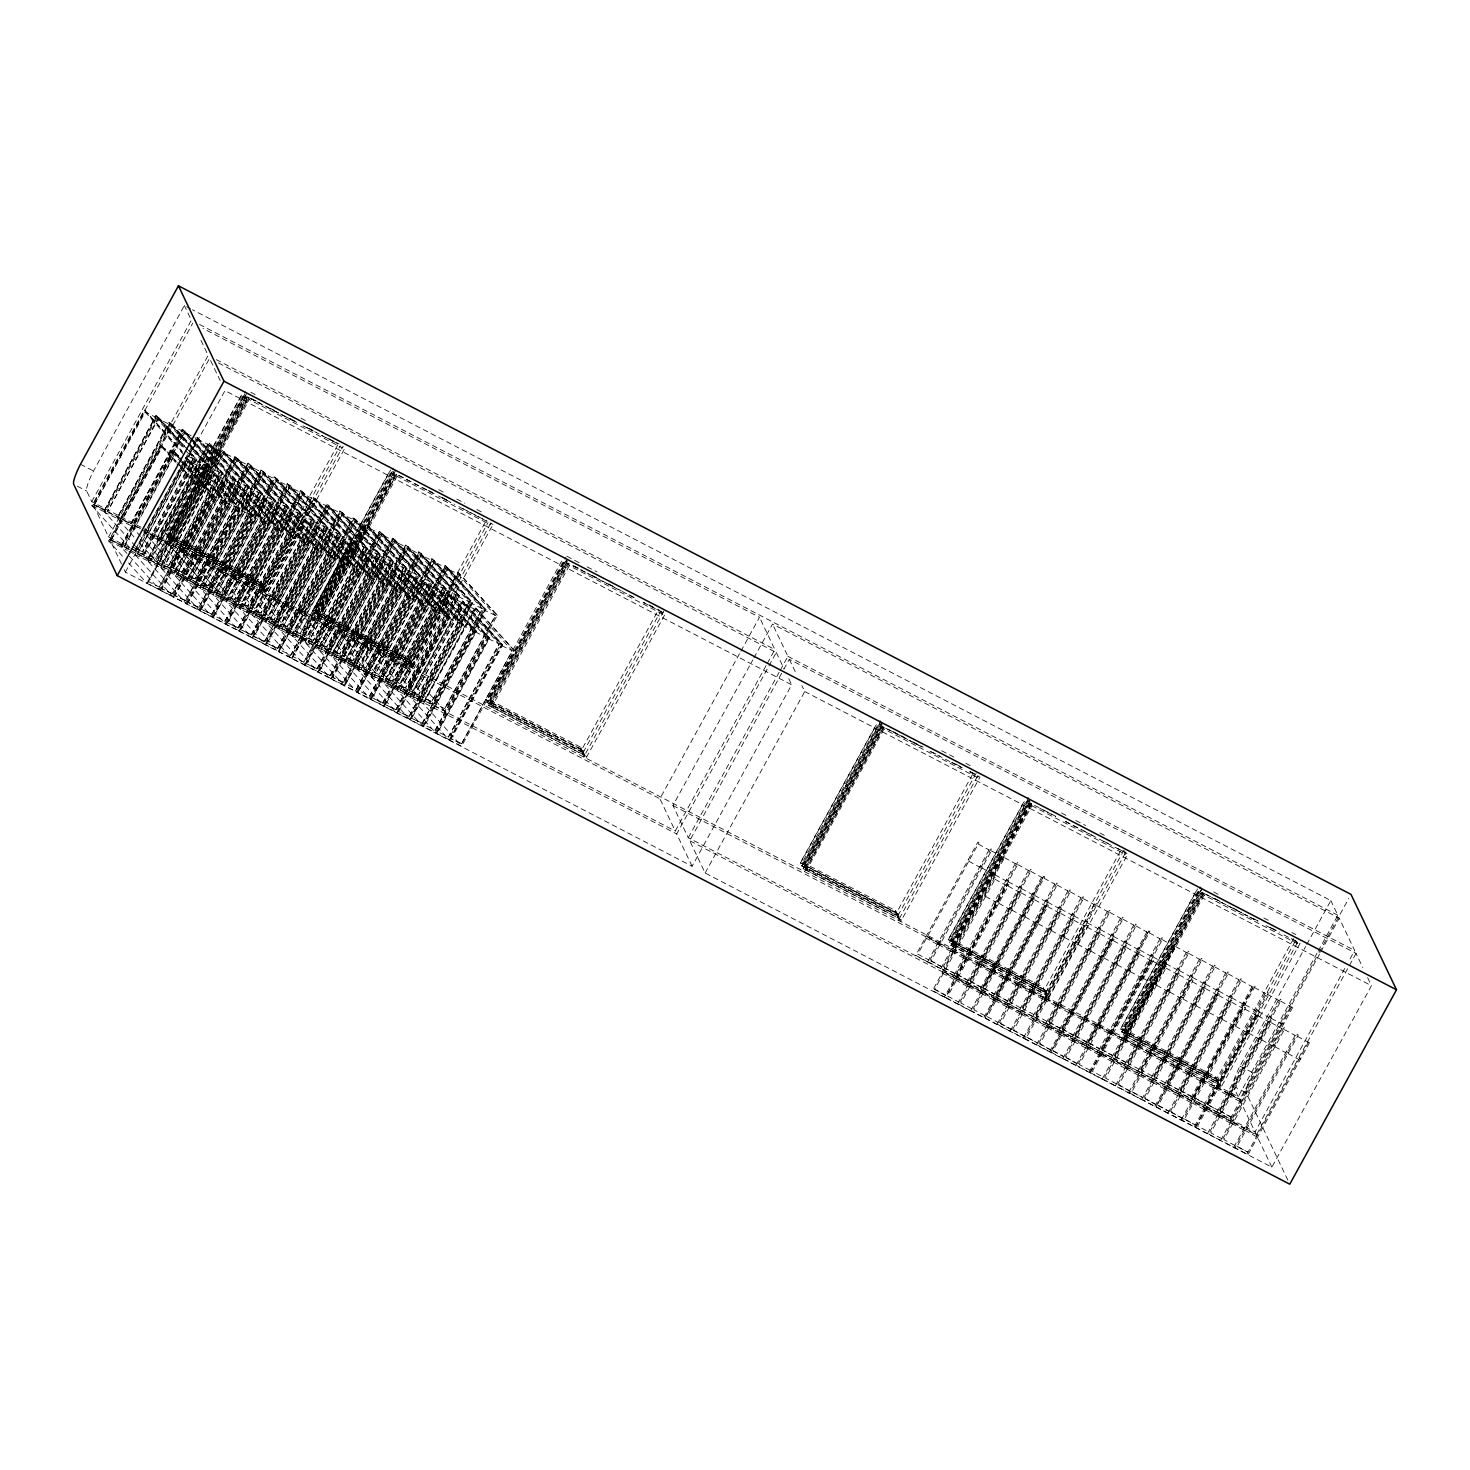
<?xml version="1.0" encoding="UTF-8"?>
<svg xmlns="http://www.w3.org/2000/svg" width="1470" height="1470" viewBox="0 0 1470 1470"><rect width="100%" height="100%" fill="white"/><g stroke="black" fill="none" stroke-linecap="round" stroke-linejoin="round"><path stroke-width="0.75" stroke-dasharray="5 3.75" d="M1317.046 953.148L1238.236 1096.712L91.746 501.656L86.712 491.072A20.984 3.693 -62.6 0 1 93.51 471.006L184.356 305.521L190.475 308.7M91.746 501.656L191.357 320.203L184.356 305.521M189.428 452.815L195.051 458.401L142.498 554.098L130.058 548.034L91.875 505.698L144.427 410.001L182.096 451.143M128.937 547.465L108.559 536.881L93.161 504.578L192.754 323.143M94.264 504.853L145.181 412.096L155.563 417.168L104.646 509.925L94.264 504.853L145.456 410.498M104.646 509.925L155.838 415.569L156.867 416.065L196.796 459.669L144.85 553.179L155.6 558.655L207.16 464.722L168.995 422.386L117.802 516.742L168.719 423.985L158.337 418.932L107.42 511.689L158.613 417.333L157.584 416.818L105.05 512.534L117.49 518.598L134.284 537.23M135.571 546.399L104.333 511.78L156.867 416.065M117.49 518.598L170.024 422.901L168.995 422.386M108.559 536.881L208.17 355.428L199.497 337.273M120.595 518.506L171.512 425.767L181.876 430.82L130.959 523.577L120.595 518.506L171.769 424.168L170.74 423.654M122.433 556.193L108.688 540.942L161.241 445.245L176.014 460.992M121.514 564.039L109.956 539.802L209.567 358.368L220.151 380.565M111.077 540.096L161.994 447.339L172.376 452.411L121.459 545.168L111.077 540.096L162.27 445.741M130.959 523.577L182.151 429.222L189.998 437.252M140.514 536.348L130.646 525.433L183.18 429.736M121.459 545.168L183.897 430.489L189.52 436.075M197.017 437.288L236.229 480.12L172.468 596.177L160.028 590.113L121.146 547.024L184.944 430.986M138.933 527.877L133.752 525.341L184.669 432.584L193.305 436.81M129.433 549.468L123.866 546.509L175.426 452.576L174.397 452.062L121.845 547.777L127.192 550.386M124.233 546.932L175.15 454.175L178.623 455.865M145.989 528.281L143.803 532.269L182.666 575.321L195.106 581.403L247.64 485.688L208.428 442.856L157.253 537.212L208.17 444.454L197.788 439.383L146.871 532.14L157.253 537.212M195.933 439.273L134.229 551.581L185.532 459.246L222.944 500.737L172.413 593.898L235.2 479.606L196.355 436.553M147.772 558.82L137.408 553.767L188.325 461.01L198.689 466.063L147.772 558.82L210.192 444.105L249.385 486.956L185.624 603.012L173.184 596.93L134.303 553.859L198.064 437.784M125.354 572.106L224.965 390.652L791.705 684.799L692.094 866.253L125.354 572.106L122.469 566.042M137.408 553.767L188.583 459.412L187.554 458.897M194.003 457.887L142.443 551.82L192.974 458.658L185.496 450.353M207.16 464.722L208.207 465.237L155.655 560.934L143.215 554.87L195.749 459.154M143.876 554.943L195.767 460.422L189.777 453.789M191.541 438.942L222.062 472.807L159.256 587.081L148.507 581.587L221.602 449.673L260.796 492.524L208.262 588.221L195.822 582.157L156.941 539.067L209.475 443.352L208.428 442.856M221.602 449.673L261.476 493.24L198.726 607.569L249.275 514.39L238.893 509.337L201.482 467.827L211.845 472.899L160.928 565.656L223.311 450.923L262.524 493.755L198.799 609.848L186.341 603.766L147.459 560.676L199.993 464.979L198.964 464.465L238.177 507.297M160.028 538.976L210.945 446.219L221.327 451.29L170.41 544.029L160.028 538.976L211.221 444.62M160.928 565.656L150.179 560.162L201.739 466.229L200.71 465.733L148.176 561.43L160.616 567.512L199.461 610.564L211.919 616.647L275.68 500.572L237.497 458.254L236.468 457.74L174.066 572.455L224.983 479.698L214.602 474.645L163.684 567.383L214.877 473.028L213.83 472.532L161.296 568.228L173.754 574.311L212.635 617.4L225.075 623.464L288.8 507.389L250.635 465.053L249.588 464.538L187.223 579.272L238.14 486.533L227.758 481.462L176.841 574.219L187.223 579.272M150.565 560.584L242.587 393.041M263.81 584.564L165.651 533.628L242.697 393.298M246.464 393.739L168.793 535.245L167.635 532.82L245.306 391.314M167.047 536.532L246.06 391.7M243.965 395.963L166.937 536.293L265.188 587.467M244.075 396.202L155.6 558.655M170.171 538.149L169.013 535.723L246.684 394.236M168.315 539.196L247.438 394.603M266.584 590.37L168.425 539.435L246.574 397.102M194.371 442.764L221.364 472.054L168.829 567.769L156.371 561.687L208.905 465.99L170.024 422.901M157.033 561.779L247.842 396.643M284.996 416.286L248.081 397.139L158.374 560.419L168.756 565.491L220.316 471.558M183.327 462.664L211.845 493.644L159.311 589.36L146.871 583.278L248.834 397.506M248.944 397.764L169.583 541.86M147.533 583.37L199.424 488.849L176.97 463.95M248.081 397.139L249.238 399.564L171.549 541.052L170.41 538.626L263.644 587.026L264.012 590.866L263.644 587.026M208.262 588.221L170.097 545.903L222.631 450.188M160.616 567.512L224.34 451.419M224.083 453.017L172.78 545.352L183.529 550.827L234.447 458.089L224.083 453.017L261.495 494.508L271.858 499.579L221.327 592.741L272.887 498.808L234.722 456.49L183.529 550.827M181.876 430.82L219.287 472.311L168.756 565.491M172.376 452.411L209.787 493.902L159.256 587.081M170.189 568.614L222.08 474.075L190.659 439.236M196.833 437.748L233.473 478.375L181.912 572.326L171.549 567.255L223.109 473.322L191.045 437.766M160.028 590.113L212.562 494.398L180.498 458.842M160.689 590.205L212.58 495.666L179.652 459.154M172.413 593.898L162.031 588.845L213.609 494.912L180.001 457.648M272.887 498.808L273.935 499.322L221.382 595.019L183.217 552.702L235.751 456.986L234.722 456.49M173.754 574.311L237.497 458.254M247.603 464.906L196.686 557.663L186.322 552.61L237.24 459.853L247.603 464.906L285.033 506.397L234.483 599.576L286.044 505.643L247.879 463.307L175.187 595.681L185.569 600.734L237.129 506.801M176.841 574.219L228.034 479.863L226.986 479.367L174.452 575.064L186.91 581.146L225.755 624.199L238.195 630.262L301.956 514.206L263.791 471.888L262.744 471.374L200.343 586.089L251.26 493.332L240.878 488.261L189.961 581.017L200.343 586.089M181.912 572.326L232.462 479.146L195.032 437.656M183.309 575.413L235.2 480.892L197.788 439.383M173.184 596.93L225.719 501.233L185.808 457.629L225.02 500.48M173.846 597.022L225.737 502.501L188.325 461.01M337.696 444.987L247.677 608.654L235.218 602.59L196.374 559.519L248.908 463.822L247.879 463.307M186.91 581.146L250.635 465.053M260.741 471.705L209.824 564.462L199.442 559.409L250.359 466.651L260.741 471.705L298.153 513.214L247.603 606.375L299.182 512.442L260.998 470.106L188.344 602.498L198.726 607.569M189.961 581.017L241.154 486.662L240.125 486.166L187.59 581.863L200.03 587.945L238.912 631.034L251.352 637.098L315.094 521.005L276.911 478.687L275.882 478.173L213.499 592.906L264.416 500.149L254.053 495.096L203.136 587.853L213.499 592.906M246.611 485.173L195.032 579.125L245.582 485.945L208.17 444.454M185.569 600.734L236.1 507.554L198.689 466.063M195.822 582.157L248.356 486.441L209.475 443.352M196.484 582.249L248.375 487.709L210.945 446.219M186.341 603.766L238.875 508.069L199.993 464.979M187.002 603.858L238.893 509.337M222.981 571.297L212.599 566.226L263.516 473.487L273.898 478.54L222.981 571.297L274.155 476.941L313.367 519.774L260.833 615.489L248.393 609.407L209.512 566.317L262.046 470.62L260.998 470.106M200.03 587.945L263.791 471.888M203.136 587.853L254.31 493.497L253.281 492.983L200.747 588.698L213.187 594.762L252.031 637.833L264.49 643.897L328.251 527.84L290.068 485.504L289.039 485.008L226.619 599.705L277.536 506.948L267.173 501.895L216.255 594.652L226.619 599.705M259.767 492.009L208.207 585.942L258.738 492.781L221.327 451.29M209.604 589.047L261.495 494.508M199.461 610.564L252.013 514.867L212.121 471.3L251.333 514.133M200.122 610.656L252.013 516.135L214.602 474.645M235.751 456.986L274.633 500.076L211.845 614.368L201.482 609.297L253.042 515.364L214.877 473.028M248.908 463.822L287.771 506.874L225.002 621.185L214.252 615.709L287.293 483.74L326.505 526.572L273.953 622.288L261.513 616.206L222.668 573.153L275.202 477.456L274.155 476.941M213.187 594.762L276.911 478.687M287.017 485.339L236.1 578.096L225.719 573.024L276.636 480.286L287.017 485.339L324.429 526.83L273.898 620.009L325.458 526.076M216.255 594.652L267.448 500.296L266.401 499.782L213.867 595.497L226.306 601.579L265.188 644.65L277.646 650.732L341.371 534.639L303.206 492.303L302.159 491.807L239.794 606.54L290.711 513.783L280.329 508.73L229.412 601.487L280.605 507.132L279.557 506.617L227.023 602.332L239.481 608.396L278.326 651.449L290.766 657.531L354.527 541.475L315.315 498.624L252.913 613.339L303.831 520.582L293.449 515.529L242.532 608.286L293.724 513.93L292.695 513.416L240.143 609.131L252.601 615.195L291.483 658.284L303.923 664.366L367.665 548.273L328.453 505.441L266.07 620.175L316.987 527.418L306.624 522.346L255.706 615.103L266.07 620.175M211.845 614.368L262.395 521.188L224.983 479.698M222.76 595.864L274.651 501.343L237.24 459.853M212.635 617.4L265.17 521.685L225.241 478.099L264.453 520.931M213.279 617.492L265.17 522.952L227.758 481.462M262.046 470.62L300.927 513.71L238.14 627.984L227.758 622.931L300.45 490.576L339.662 533.408L287.128 629.123L274.669 623.041L235.788 579.952L288.322 484.255L287.293 483.74M226.306 601.579L278.859 505.864L277.812 505.349L317.024 548.2M338.614 532.893L287.054 626.845L337.585 533.665L300.174 492.174L289.81 487.103L238.508 579.437L290.068 485.504M238.14 486.533L275.551 528.024L225.002 621.185M235.88 602.663L287.771 508.142L250.359 466.651M225.755 624.199L278.289 528.483L238.397 484.935L277.61 527.767M226.417 624.291L278.308 529.751L240.878 488.261M238.508 579.437L249.257 584.931L300.174 492.174M262.395 591.73L251.627 586.236L302.93 493.902L313.312 498.973L262.395 591.73L313.569 497.375L352.782 540.207L300.248 635.922L287.789 629.84L248.944 586.787L301.479 491.072L300.45 490.576M239.481 608.396L303.206 492.303M238.14 627.984L288.671 534.823L251.26 493.332M249.036 609.499L300.927 514.978L263.516 473.487M263.13 586.218L340.176 445.888M238.912 631.034L291.446 535.319L251.535 491.733L290.748 534.566M239.573 631.108L291.464 536.587L254.053 495.096M275.202 477.456L314.047 520.509L251.296 634.819L240.915 629.766L292.493 535.833L254.31 493.497M315.995 547.685L264.416 641.618L254.053 636.565L326.726 504.192L365.938 547.042L313.404 642.739L300.964 636.675L262.083 593.586L342.657 446.788M343.245 446.531L342.473 447.946L249.238 399.564M252.601 615.195L316.362 499.138M364.909 546.528L313.331 640.461L363.88 547.299L353.498 542.228L316.087 500.737L326.469 505.809L275.551 598.547L265.17 593.494L345.156 447.688M255.706 615.103L306.881 520.747L305.852 520.251L253.318 615.948L265.758 622.03L304.602 665.083L317.061 671.165L380.822 555.09L342.639 512.773L341.61 512.258L279.19 626.973L330.107 534.216L319.743 529.163L268.826 621.902L279.19 626.973M312.338 519.278L260.778 613.211L311.309 520.031L273.898 478.54M251.296 634.819L301.828 541.658L264.416 500.149M262.175 616.297L314.065 521.776L276.636 480.286M252.031 637.833L304.584 542.118L264.692 498.55L303.904 541.401M252.693 637.907L304.584 543.385L267.173 501.895M301.479 491.072L340.342 534.125L277.573 648.454L267.209 643.382L339.864 511.009L379.076 553.841L326.524 649.538L314.084 643.474L275.239 600.421L327.773 504.706L326.726 504.192M265.758 622.03L329.482 505.937M339.588 512.607L288.671 605.346L278.289 600.293L329.207 507.536L339.588 512.607L377 554.098L326.469 647.259L378.029 553.326M268.826 621.902L320.019 527.546L318.972 527.05L266.438 622.747L278.877 628.829L317.759 671.919L330.217 677.982L393.942 561.908L355.777 519.572L354.729 519.057L292.365 633.79L343.282 541.052L332.9 535.98L281.983 628.737L292.365 633.79M264.416 641.618L314.966 548.457L277.536 506.948M274.669 623.041L327.204 527.326L288.322 484.255M275.331 623.133L327.222 528.612L289.81 487.103M265.188 644.65L317.74 548.953L278.859 505.864M265.849 644.742L317.74 550.221L280.329 508.73M301.828 612.182L291.464 607.128L342.381 514.371L352.745 519.424L301.828 612.182L353.02 517.826L392.233 560.658L339.68 656.373L327.24 650.291L288.359 607.22L340.893 511.505L339.864 511.009M278.877 628.829L342.639 512.773M281.983 628.737L333.175 534.382L332.128 533.886L279.594 629.583L292.052 635.665L330.897 678.717L343.337 684.781L407.098 568.725L368.933 526.407L367.886 525.892L305.098 640.185L396.698 474.259L317.465 618.613M277.573 648.454L328.122 555.274L290.711 513.783M288.451 629.932L340.342 535.411L302.93 493.902M278.326 651.449L330.86 555.752L290.968 512.185L330.18 555.017M278.988 651.541L330.879 557.02L293.449 515.529M293.724 513.93L331.908 556.248L279.962 649.777L290.711 655.253L353.498 540.96L313.569 497.375M407.098 568.725L366.14 524.625L405.352 567.475L352.818 663.172L340.36 657.108L301.515 614.037L354.05 518.34L353.02 517.826M292.052 635.665L355.777 519.572M365.865 526.223L314.947 618.98L304.584 613.927L355.501 521.17L365.865 526.223L403.294 567.732L352.745 660.894L404.323 566.961M305.484 640.608L294.735 635.113L346.295 541.18L345.266 540.684L292.714 636.381L305.172 642.463L344.053 685.553L356.493 691.617L420.236 575.523L382.053 533.206L381.024 532.691L318.641 647.425L369.558 554.668L359.176 549.615L308.259 642.372L359.452 548.016L358.423 547.501L305.889 643.217L318.329 649.281L357.173 692.352L369.631 698.415L433.393 582.359L395.209 540.023L394.18 539.527L331.761 654.224L382.678 561.466L372.314 556.413L321.397 649.17L372.59 554.815L371.542 554.3L319.008 650.016L331.448 656.098L370.33 699.169L382.788 705.251L446.512 589.158L408.348 546.822L407.3 546.325L344.917 661.059L395.834 568.302L385.471 563.249L334.554 656.006L344.917 661.059M295.102 635.536L346.02 542.779L356.401 547.851L393.813 589.341L343.282 682.503L394.842 588.57L356.677 546.252L397.635 590.352L359.452 548.016M313.312 498.973L350.724 540.464L300.174 633.643L351.753 539.692M411.673 661.298L313.422 610.142L390.45 469.794M313.533 610.381L390.561 470.032M303.831 520.582L341.242 562.073L290.711 655.253M394.327 470.492L316.656 611.998L315.499 609.572L393.17 468.066M301.607 636.767L393.923 468.452M391.847 472.697L314.69 612.806L409.119 661.812L407.962 659.387M291.483 658.284L344.017 562.587L304.106 518.983L343.318 561.816M318.034 614.901L316.895 612.476L394.566 470.97M292.144 658.376L344.035 563.855L306.624 522.346M395.32 471.355L293.118 656.594L303.867 662.088L366.618 547.759L327.773 504.706M414.448 667.123L316.307 616.187L394.438 473.854M340.893 511.505L379.774 554.594L316.987 668.887L306.624 663.815L379.297 531.46L418.509 574.292L365.975 670.008L353.517 663.925L314.635 620.836L395.724 473.395M319.431 617.804L318.273 615.379L395.944 473.891L397.102 476.298L490.337 524.698L491.127 523.283M305.172 642.463L357.706 546.748M397.102 476.298L317.74 620.744L368.933 526.407M316.987 527.418L354.399 568.908L303.867 662.088M314.745 643.566L366.636 549.027L329.207 507.536M304.602 665.083L357.155 569.386L317.263 525.819L356.475 568.651M305.264 665.175L357.155 570.654L319.743 529.163M317.355 620.34L328.122 625.816L379.039 533.059L368.658 528.006L406.069 569.496L416.451 574.549L365.901 667.729L417.48 573.796M354.05 518.34L392.913 561.393L330.144 675.704L319.78 670.651L392.435 538.259L431.647 581.091L379.095 676.806L366.655 670.724L327.81 627.672L380.344 531.975L379.297 531.46M318.329 649.281L382.053 533.206M381.777 534.804L330.493 627.139L341.242 632.614L392.159 539.857L381.777 534.804L419.207 576.295L429.571 581.348L379.039 674.528L430.6 580.595M316.987 668.887L367.537 575.707L330.107 534.216M327.902 650.383L379.793 555.862L342.381 514.371M317.759 671.919L370.311 576.203L330.382 532.618L369.595 575.45M318.42 672.01L370.311 577.471L332.9 535.98M343.282 682.503L332.9 677.449L405.591 545.094L444.804 587.926L392.251 683.642L379.811 677.56L340.93 634.47L393.464 538.773L392.435 538.259M331.448 656.098L395.209 540.023M405.316 546.693L354.399 639.45L344.017 634.379L394.934 541.621L405.316 546.693L442.727 588.184L392.196 681.363L443.756 587.412M334.554 656.006L385.746 561.65L384.699 561.136L332.165 656.851L344.605 662.915L383.468 705.967L395.908 712.05L448.442 616.334L409.248 573.502L448.442 616.334M391.185 560.162L339.625 654.095L390.156 560.915L352.745 519.424M330.144 675.704L380.693 582.543L343.282 541.052M341.022 657.182L392.913 562.661L355.501 521.17M330.897 678.717L383.431 583.002L343.539 539.453L382.751 582.285M331.558 678.809L383.45 584.27L346.02 542.779M380.344 531.975L419.189 575.027L356.438 689.338L345.689 683.862L418.711 551.893L457.923 594.725L405.389 690.441L392.931 684.358L354.086 641.306L406.62 545.591L405.591 545.094M344.605 662.915L408.348 546.822M418.435 553.492L367.518 646.249L357.155 641.177L408.072 548.42L418.435 553.492L455.865 594.982L405.316 688.162L456.894 594.229M397.837 567.934L437.031 610.767L397.837 567.934L345.285 663.65L357.743 669.714L396.624 712.803L409.064 718.885L472.789 602.792L433.595 559.96L371.212 674.693L422.129 581.936L411.747 576.865L360.83 669.622L371.212 674.693M347.673 662.805L398.59 570.048L408.972 575.101L358.055 667.858L347.673 662.805L398.866 568.449M353.517 663.925L406.069 568.228M354.178 664.017L406.069 569.496M344.053 685.553L396.588 589.837M344.715 685.626L396.606 591.105L359.176 549.615M393.464 538.773L432.345 581.844L369.558 696.137L358.809 690.661L431.868 558.71L471.08 601.561L418.546 697.258L406.087 691.194L367.206 648.105L419.758 552.389L418.711 551.893M358.055 667.858L420.457 553.143L459.669 595.993L408.109 689.926L418.472 694.979L470.051 601.046M357.743 669.714L421.504 553.657M431.61 560.327L380.693 653.066L370.311 648.013L421.228 555.256L431.61 560.327L469.022 601.818L418.472 694.979M431.868 558.71L471.76 602.277L409.009 716.607L398.627 711.535L450.206 617.602L412.023 575.266L410.994 574.77L358.441 670.467L370.899 676.549L409.744 719.602L422.202 725.684L485.964 609.609L446.751 566.777L384.331 681.492L435.249 588.735L424.885 583.682L373.968 676.42L425.161 582.065L424.113 581.569L371.579 677.284L384.019 683.348L422.901 726.437L435.359 732.501L487.893 636.804L448.681 593.972L397.488 688.309L448.405 595.57L438.042 590.499L387.125 683.256L438.317 588.9L437.27 588.404L384.736 684.101L397.176 690.183L436.039 733.236L448.479 739.318L501.013 643.603L461.819 600.771L410.626 695.126L461.543 602.369L451.161 597.298L400.244 690.055L410.626 695.126M360.83 669.622L412.023 575.266M369.558 554.668L406.969 596.177L356.438 689.338M367.316 670.816L419.207 576.295M357.173 692.352L409.707 596.636L369.834 553.069L409.046 595.92M357.835 692.425L409.726 597.904L372.314 556.413M406.62 545.591L445.483 588.643L382.714 702.972L372.351 697.901L445.006 565.527L484.2 608.359L431.665 704.057L419.226 697.993L380.381 654.94L432.915 559.225M370.899 676.549L434.624 560.456M434.348 562.054L383.064 654.389L393.813 659.865L444.73 567.126L434.348 562.054L471.778 603.545L482.142 608.617L431.61 701.778L483.171 607.845M382.678 561.466L420.108 602.976L369.558 696.137M380.473 677.652L432.364 583.131L394.934 541.621M370.33 699.169L422.882 603.472L382.953 559.868L422.166 602.718M370.991 699.261L422.882 604.74L385.471 563.249M419.758 552.389L458.64 595.479L395.853 709.771L385.471 704.718L458.162 572.345L497.375 615.177L444.822 710.892L432.382 704.81L393.501 661.739L446.035 566.024L445.006 565.527M384.019 683.348L447.78 567.291M447.505 568.89L396.22 661.224L406.969 666.7L457.887 573.943L447.505 568.89L484.935 610.381L495.298 615.434L444.767 708.613L496.327 614.68L458.162 572.345M382.714 702.972L433.264 609.793L395.834 568.302M393.592 684.45L445.483 589.929L408.072 548.42M383.468 705.967L436.002 610.27M384.129 706.059L436.02 611.538L398.59 570.048M491.917 526.444L413.787 668.795L409.615 660.067L486.662 519.737M444.822 710.892L406.657 668.556L459.191 572.859M411.012 662.97L488.04 522.64M411.508 663.779L411.894 667.619L411.508 663.779L318.273 615.379M397.176 690.183L449.728 594.468L448.681 593.972M490.539 523.54L412.39 665.873L316.307 616.187M400.244 690.055L451.437 595.699L450.408 595.203L397.856 690.9L410.314 696.982L449.195 740.071L461.635 746.135L514.169 650.438L476.004 608.102L474.975 607.588L423.783 701.943L474.7 609.186L464.318 604.133L413.401 696.89L423.783 701.943M395.853 709.771L446.384 616.591L408.972 575.101M406.749 691.286L458.64 596.746L421.228 555.256M396.624 712.803L449.158 617.106L410.994 574.77M397.286 712.895L449.177 618.374L411.747 576.865M410.314 696.982L462.848 601.267L461.819 600.771M413.401 696.89L464.594 602.535L463.564 602.02L411.012 697.736L423.47 703.799L461.635 746.135M409.009 716.607L459.54 623.427L422.129 581.936M419.887 698.085L471.778 603.545M409.744 719.602L462.278 623.905L422.404 580.338L461.617 623.17M410.406 719.694L462.297 625.173L424.885 583.682M446.035 566.024L484.916 609.113L422.129 723.405L411.765 718.334L463.326 624.401L425.161 582.065M423.47 703.799L476.004 608.102M422.129 723.405L472.678 630.226L435.249 588.735M433.044 704.902L484.935 610.381M422.901 726.437L475.453 630.722L435.524 587.136L474.736 629.968M423.562 726.529L475.453 631.99L438.042 590.499M438.317 588.9L476.482 631.236L424.922 725.169L435.285 730.222L486.864 636.289M448.405 595.57L485.835 637.061L435.285 730.222M436.039 733.236L488.573 637.521L449.728 594.468M436.7 733.328L488.591 638.788L451.161 597.298M451.437 595.699L489.602 638.035L438.042 731.968L448.423 737.04L499.984 643.088M461.543 602.369L498.955 643.86L448.423 737.04M449.195 740.071L501.729 644.356L462.848 601.267M449.857 740.145L501.748 645.624L464.318 604.133M561.595 561.191L461.58 743.857L451.198 738.804L502.758 644.871L464.594 602.535M461.58 743.857L512.111 650.695L474.7 609.186M566.556 559.886L488.885 701.374L487.728 698.967L565.417 557.461M564.186 562.349L487.158 702.678L566.152 557.847M564.076 562.091L487.029 702.439L585.299 753.614M567.953 562.789L490.282 704.295L489.124 701.87L566.795 560.364M586.677 756.517L488.297 705.104L567.549 560.75M488.536 705.582L567.659 560.989M569.331 565.693L491.66 707.199L490.502 704.773L568.173 563.286L569.331 565.693L662.584 614.092L663.356 612.659L643.18 602.204M580.981 747.348L581.348 751.207L580.981 747.348L487.728 698.967M643.217 602.388L665.249 613.835L586.015 758.189L581.863 749.461L658.891 609.131M582.359 750.27L582.726 754.11L582.359 750.27L489.124 701.87M583.241 752.364L660.287 612.034M583.755 753.173L584.123 757.013L583.755 753.173L490.502 704.773M663.87 610.932L584.637 755.268L488.297 705.104M766.146 665.524L675.281 831.028L659.883 798.724L739.796 653.176M740.88 651.173L759.494 617.29L202.952 328.435M1344.793 968.436L1255.049 1131.937L688.309 837.79L672.911 805.486L752.824 659.938M753.908 657.935L772.522 624.052L1339.244 918.199L1354.66 950.484L1349.184 960.461M767.23 663.54L774.892 649.575L759.494 617.29M692.094 866.253L676.696 833.968L776.289 652.515L217.725 362.594M688.309 837.79L779.173 672.286M780.258 670.302L787.92 656.337L772.522 624.052M1367.614 977.642L1371.455 985.709L1271.844 1167.162L705.122 873.015L689.724 840.73L782.757 671.239M783.841 669.254L789.317 659.277L1356.057 953.424L1362.8 967.554M705.122 873.015L804.733 691.562L801.83 685.516M898.611 914.046L800.341 862.872L876.285 724.526M800.47 863.111L876.396 724.784M881.265 723.222L803.594 864.727L802.436 862.302L880.107 720.796M879.868 723.424L801.848 866.014L880.861 721.182M882.643 726.125L804.972 867.631L803.814 865.205L881.486 723.718M901.386 919.852L803.006 868.439L882.239 724.085M803.116 868.678L882.367 724.324M803.226 868.917L881.375 726.584M884.04 729.028L806.368 870.534L805.211 868.108L882.882 726.621L884.04 729.028L977.274 777.428L976.117 775.002M802.436 862.302L895.671 910.683L896.038 914.542L896.829 913.109M972.497 774.47L896.553 912.796L800.341 862.872M897.949 915.7L976.08 773.367M898.207 916.012L897.435 917.445L897.067 913.605L803.814 865.205M977.476 776.27L899.328 918.603L803.006 868.439M899.603 918.934L898.813 920.349L898.446 916.508L805.211 868.108M927.68 961.656L989.751 848.594L990.835 849.182M1046.475 990.78L948.223 939.606L1024.149 801.279M948.334 939.863L1024.278 801.517M1029.129 799.974L951.457 941.462L950.3 939.054L1027.971 797.548M1028.724 797.934L949.602 942.527L1047.871 993.702M1027.861 800.415L949.491 942.27L1043.92 991.294L1044.692 989.861M1030.525 802.877L952.854 944.383L951.696 941.958L1029.368 800.452M1049.249 996.605L950.87 945.192L1030.121 800.838M950.998 945.43L1030.231 801.076M951.108 945.669L1029.239 803.318M1030.746 803.355L1031.903 805.78L954.232 947.286L953.074 944.861L1030.746 803.355L1038.867 807.581M940.855 968.491L1002.907 855.43L1003.992 856.018M1031.499 803.741L952.376 948.334L1031.609 803.98M945.375 995.282L934.589 989.365L995.778 877.902L994.694 877.314L932.531 990.541L945.467 997.652L1007.63 884.425L1006.564 883.819L944.493 996.88M953.993 975.327L1016.064 862.265L1017.13 862.853M968.032 980.545L957.246 974.628L1018.434 863.166L1017.35 862.578L954.967 976.08L942.031 968.987M967.15 982.144L1029.22 869.082L1030.286 869.689M957.65 1003.716L1019.721 890.655L1020.786 891.243M980.288 988.979L1042.359 875.918L1043.443 876.524L981.28 989.751L968.326 982.64M970.788 1010.552L1032.859 897.49L1033.943 898.078M993.444 995.815L1055.515 882.753L1056.599 883.341M983.944 1017.387L1046.015 904.326L1047.099 904.914L984.937 1018.14L972.001 1011.048M1006.601 1002.65L1068.653 889.589L1069.737 890.177M997.101 1024.204L1059.153 911.161L1060.237 911.749M1019.757 1009.486L1081.81 896.424L1082.894 897.012M1020.621 1007.869L1009.853 1001.952L1071.042 890.508L1069.958 889.901L1007.575 1003.404L994.639 996.311M1010.257 1031.04L1072.31 917.978L1073.394 918.566M950.3 939.054L1043.535 987.436L1043.92 991.294M1120.361 851.222L1044.435 989.549L948.223 939.606M1045.813 992.452L1123.944 850.119M1032.895 1016.303L1094.966 903.26L1096.032 903.848M1046.089 992.764L1045.299 994.198L1044.931 990.339L951.696 941.958M1125.928 852.747L1125.138 854.18L1124.77 850.34M1023.396 1037.875L1085.466 924.814L1086.532 925.402M1125.34 853.023L1036.148 1015.623L1047.026 1021.374M1047.467 995.668L1046.695 997.101L1046.309 993.261L953.074 944.861M1046.052 1023.138L1108.123 910.077L1109.188 910.665M1036.552 1044.711L1098.623 931.649L1099.707 932.237M1050.572 1049.947L1039.786 1044.012L1100.975 932.568L1099.909 931.962L1037.544 1045.464L1024.59 1038.371M1059.19 1029.974L1121.261 916.912L1122.345 917.5M1049.69 1051.546L1111.761 938.485L1112.845 939.073L1050.682 1052.299L1037.746 1045.207M1072.347 1036.809L1134.417 923.748L1135.502 924.336M1062.847 1058.363L1124.918 945.302L1126.002 945.908M1085.503 1043.645L1147.555 930.583L1148.64 931.171L1086.477 1044.398L1073.541 1037.305M1076.003 1065.199L1138.056 952.137L1139.14 952.744M1098.66 1050.462L1160.712 937.419L1161.796 938.007M1089.16 1072.034L1151.23 958.973L1152.296 959.561L1090.134 1072.806L1077.198 1065.695M1090.134 1072.806L1152.498 959.304L1153.582 959.892L1092.394 1071.354L1103.272 1077.087M1218.722 1080.174L1120.452 1029L1197.499 888.67M1120.563 1029.257L1197.609 888.909M1201.376 889.368L1123.686 1030.856L1122.547 1028.449L1200.218 886.943M1198.987 891.812L1121.959 1032.16L1200.972 887.329M1198.877 891.573L1121.83 1031.922L1220.1 1083.096M1202.754 892.272L1125.083 1033.777L1123.925 1031.352L1201.596 889.846M1123.227 1034.825L1202.35 890.232M1221.478 1085.999L1123.337 1035.064L1201.486 892.713M1111.798 1057.297L1173.869 944.236L1174.934 944.843M1204.132 895.175L1126.461 1036.681L1125.303 1034.255L1202.993 892.749L1204.132 895.175L1297.385 943.575L1298.157 942.141L1288.124 936.941M1203.728 893.135L1124.605 1037.728L1203.728 893.135L1247.938 916.086M1102.298 1078.87L1164.369 965.808L1165.434 966.396M1124.954 1064.133L1187.025 951.072L1188.091 951.66M1115.454 1085.705L1177.525 972.644L1178.609 973.232M1138.092 1070.968L1200.163 957.907L1201.247 958.495M1128.592 1092.522L1190.663 979.479L1191.747 980.067M1151.249 1077.804L1213.32 964.743L1214.404 965.331M1141.767 1099.358L1203.82 986.296L1204.904 986.903M1155.787 1104.595L1145.001 1098.678L1206.19 987.215L1205.106 986.627L1142.741 1100.13L1129.805 1093.018M1164.405 1084.621L1226.458 971.578L1227.542 972.166M1154.905 1106.193L1216.976 993.132L1218.042 993.72L1155.879 1106.965L1142.943 1099.854M1177.562 1091.457L1239.633 978.395L1240.698 979.002M1168.062 1113.029L1230.133 999.968L1231.198 1000.555M1190.7 1098.292L1252.771 985.231L1253.836 985.819L1191.692 1099.064L1178.738 1091.953M1181.2 1119.864L1243.271 1006.803L1244.355 1007.391M1122.547 1028.449L1215.782 1076.83L1216.149 1080.689L1216.939 1079.256M1293.692 938.613L1216.664 1078.943L1120.452 1029M1203.856 1105.128L1265.927 992.066L1267.011 992.654M1295.088 941.517L1204.849 1105.881L1191.894 1098.788L1254.057 985.562L1255.141 986.149L1193.952 1097.612L1204.738 1103.529M1218.318 1082.159L1217.546 1083.592L1217.16 1079.733L1123.925 1031.352M1194.357 1126.681L1256.427 1013.638L1257.512 1014.226L1195.349 1127.453L1182.413 1120.342M1195.349 1127.453L1257.714 1013.951L1258.779 1014.539L1197.591 1126.002L1208.469 1131.753M1297.569 942.417L1219.438 1084.75L1123.337 1035.064M1219.714 1085.062L1218.924 1086.495L1218.556 1082.655L1125.303 1034.255M1238.236 1096.712L1233.201 1086.128A20.984 3.693 -62.6 0 1 1240 1066.081L1305.672 946.441M1306.775 944.438L1330.846 900.577L192.496 309.747M1217.013 1111.945L1279.084 998.902L1280.168 999.49M1207.495 1133.517L1269.565 1020.456L1270.65 1021.062M1318.149 951.145L1337.847 915.259L1330.846 900.577M1287.849 1180.134L1246.229 1092.89A20.984 3.693 -62.6 0 1 1253.028 1072.843L1317.965 954.544M1319.068 952.523L1348.798 898.39M1271.844 1167.162L1239.651 1099.634L1319.545 954.085M1320.648 952.101L1339.244 918.199M1230.169 1118.78L1292.24 1005.719L1293.324 1006.325L1231.162 1119.552L1218.226 1112.441M1220.67 1140.352L1282.722 1027.291L1283.806 1027.879M1233.826 1147.188L1295.879 1034.127L1296.963 1034.715M1356.057 953.424L1256.446 1134.877L689.724 840.73M1246.983 1154.005L1309.053 1040.962L1310.119 1041.55L1247.956 1154.777L1235.02 1147.666M208.905 465.99L209.953 466.486L188.564 442.782M187.792 456.123L192.974 458.658M222.062 472.807L223.109 473.322M233.473 478.375L234.52 478.889L181.986 574.605L169.528 568.522L141.34 537.285M195.767 460.422L206.131 465.494L191.173 448.883M235.2 479.606L236.229 480.12M219.287 472.311L208.924 467.258L187.976 444.013M248.356 486.441L249.385 486.956M222.08 474.075L232.462 479.146M261.476 493.24L262.524 493.755M235.2 480.892L245.582 485.945M274.633 500.076L275.68 500.572M286.044 505.643L287.091 506.139L234.557 601.855L222.099 595.773L183.934 553.455L196.374 559.519M248.375 487.709L258.738 492.781M287.771 506.874L288.8 507.389M299.182 512.442L300.211 512.957M300.927 513.71L301.956 514.206M314.047 520.509L315.094 521.005M274.651 501.343L285.033 506.397M287.771 508.142L298.153 513.214M327.204 527.326L328.251 527.84M300.927 514.978L311.309 520.031M340.342 534.125L341.371 534.639M314.065 521.776L324.429 526.83M353.498 540.96L354.527 541.475M327.222 528.612L337.585 533.665M366.618 547.759L367.665 548.273M340.342 535.411L350.724 540.464M379.774 554.594L380.822 555.09M392.913 561.393L393.942 561.908M366.636 549.027L377 554.098M379.793 555.862L390.156 560.915M419.189 575.027L420.236 575.523M392.913 562.661L403.294 567.732M432.345 581.844L433.393 582.359M445.483 588.643L446.512 589.158M458.64 595.479L459.669 595.993M432.364 583.131L442.727 588.184M471.76 602.277L472.789 602.792M445.483 589.929L455.865 594.982M484.916 609.113L485.964 609.609M496.327 614.68L497.375 615.177M458.64 596.746L469.022 601.818M212.562 494.398L213.609 494.912M225.719 501.233L226.766 501.729L188.583 459.412M199.424 488.849L209.787 493.902M238.875 508.069L239.922 508.565L201.739 466.229M212.58 495.666L222.944 500.737M252.013 514.867L253.042 515.364M225.737 502.501L236.1 507.554M265.17 521.685L266.199 522.199L228.034 479.863M278.289 528.483L279.337 528.998L241.154 486.662M252.013 516.135L262.395 521.188M291.446 535.319L292.493 535.833M304.584 542.118L305.613 542.632L267.448 500.296M265.17 522.952L275.551 528.024M278.308 529.751L288.671 534.823M317.74 548.953L318.769 549.449L280.605 507.132M291.464 536.587L301.828 541.658M330.86 555.752L331.908 556.248M304.584 543.385L314.966 548.457M344.017 562.587L345.064 563.083L306.881 520.747M317.74 550.221L328.122 555.274M357.155 569.386L358.184 569.882L320.019 527.546M330.879 557.02L341.242 562.073M370.311 576.203L371.34 576.718L333.175 534.382M383.431 583.002L384.46 583.516L346.295 541.18M394.842 588.57L395.871 589.084M344.035 563.855L354.399 568.908M357.155 570.654L367.537 575.707M370.311 577.471L380.693 582.543M409.707 596.636L410.755 597.151L372.59 554.815M383.45 584.27L393.813 589.341M422.882 603.472L423.911 603.968L385.746 561.65M396.606 591.105L406.969 596.177M449.158 617.106L450.206 617.602M409.726 597.904L420.108 602.976M422.882 604.74L433.264 609.793M462.278 623.905L463.326 624.401M436.02 611.538L446.384 616.591M475.453 630.722L476.482 631.236M449.177 618.374L459.54 623.427M488.573 637.521L489.602 638.035M462.297 625.173L472.678 630.226M501.729 644.356L502.758 644.871M514.169 650.438L474.975 607.588M475.453 631.99L485.835 637.061M488.591 638.788L498.955 643.86M501.748 645.624L512.111 650.695M93.896 504.43L104.26 509.502M107.053 511.266L117.802 516.742M120.209 518.101L130.591 523.155M140.293 528.3L133.752 525.341M156.867 536.789L146.871 532.14M159.66 538.553L170.41 544.029M91.875 505.698L104.333 511.78M118.206 519.369L130.646 525.433M131.363 526.187L138.474 529.659M222.595 570.875L212.599 566.226M144.483 532.985L156.941 539.067M157.639 539.821L170.097 545.903M183.217 552.702L170.777 546.62L208.942 588.955L221.382 595.019M197.053 560.254L209.512 566.317M210.21 567.089L222.668 573.153M301.46 611.759L291.464 607.128M223.348 573.888L235.788 579.952M236.505 580.705L248.944 586.787M249.624 587.504L262.083 593.586M262.781 594.339L275.239 600.421M275.919 601.138L288.359 607.22M289.075 607.974L301.515 614.037M302.195 614.772L314.635 620.836M315.352 621.608L327.81 627.672M328.471 628.407L340.93 634.47M341.646 635.224L354.086 641.306M354.766 642.022L367.206 648.105M367.923 648.858L380.381 654.94M381.042 655.657L393.501 661.739M394.217 662.492L406.657 668.556M135.148 548.034L142.057 551.415M132.061 546.766L142.443 551.82M181.545 571.904L171.549 567.255M194.665 578.702L184.283 573.631L195.032 579.125M207.821 585.538L197.458 580.466L208.207 585.942M220.941 592.337L210.577 587.265L221.327 592.741M234.483 599.576L224.101 594.523M247.236 605.952L236.854 600.899L247.603 606.375M110.709 539.674L121.073 544.745M260.392 612.788L250.01 607.735L260.778 613.211M123.866 546.509L129.048 549.045M273.512 619.587L263.148 614.534L273.898 620.009M137.022 553.345L147.404 558.398M286.668 626.422L276.305 621.351L287.054 626.845M150.179 560.162L160.561 565.233M300.174 633.643L289.81 628.572M163.299 566.979L174.066 572.455M313.331 640.461L302.967 635.408M108.688 540.942L121.146 547.024M176.474 573.796L186.837 578.868M326.083 646.855L315.719 641.784L326.469 647.259M189.593 580.595L199.957 585.666M339.239 653.672L328.876 648.619L339.625 654.095M128.974 551.25L134.303 553.859M202.75 587.43L213.132 592.483M352.377 660.471L341.995 655.418L352.745 660.894M135.019 554.613L147.459 560.676M215.869 594.229L226.251 599.301M365.901 667.729L355.538 662.658M229.044 601.065L239.794 606.54M379.039 674.528L368.658 669.456M242.164 607.863L252.913 613.339M391.81 680.941L381.447 675.869L392.196 681.363M255.321 614.699L265.702 619.752M404.948 687.739L394.566 682.668L405.316 688.162M268.44 621.498L278.822 626.551M418.105 694.575L408.109 689.926M281.597 628.315L291.979 633.386M431.224 701.374L420.861 696.302L431.61 701.778M294.735 635.113L305.098 640.185M444.767 708.613L434.385 703.56M307.892 641.949L318.641 647.425M321.011 648.748L331.761 654.224M334.168 655.583L344.55 660.636M347.306 662.382L357.669 667.435M360.462 669.217L370.826 674.271M373.582 676.016L384.331 681.492M386.739 682.833L397.488 688.309M399.877 689.632L410.24 694.704M413.033 696.468L423.397 701.521M172.027 593.494L162.031 588.845M185.183 600.311L175.187 595.681M198.358 607.147L188.344 602.498M211.478 613.945L201.482 609.297M237.754 627.58L227.758 622.931M250.911 634.397L240.915 629.766M264.049 641.196L254.053 636.565M277.205 648.031L267.209 643.382M316.62 668.464L306.624 663.815M329.776 675.3L319.78 670.651M342.896 682.098L332.9 677.449M382.347 702.55L372.351 697.901M395.467 709.349L385.471 704.718M408.623 716.184L398.627 711.535M421.761 722.983L411.765 718.334M461.194 743.434L451.198 738.804M199.497 324.429L1337.847 915.259M216.31 359.654L774.892 649.575M787.92 656.337L1354.66 950.484M250.8 392.159L256.956 395.54M300.909 418.16L306.918 421.284M438.758 489.712L444.767 492.836M456.784 499.083L464.814 503.236M476.831 509.484L483.171 512.957M566.887 556.23L579.07 562.716M587.1 566.887L596.949 571.83M941.719 750.766L953.754 757.013M965.772 763.242L972.129 766.734M1061.524 812.947L1067.753 816.364M1075.783 820.536L1085.577 825.442M1099.909 833.049L1105.936 836.173M1213.724 891.941L1219.898 895.322M1263.832 917.96L1269.841 921.065M1291.891 932.513L1295.897 934.589M251.903 398.756L260.006 402.964M270.149 408.219L278.253 412.427M290.417 418.748L296.499 421.908M308.645 428.211L316.767 432.419M328.931 438.74L339.055 443.995M428.156 490.227L434.22 493.387M442.341 497.595L448.423 500.755M574.035 565.95L582.138 570.158M592.281 575.413L596.324 577.526M608.488 583.829L614.57 586.989M649.023 604.868L653.084 606.981M892.786 731.399L904.95 737.701M913.054 741.909L923.197 747.164M955.61 763.996L961.692 767.156M969.814 771.364L975.896 774.525M1214.918 898.593L1221 901.735M1233.165 908.056L1241.268 912.264M1253.432 918.566L1259.514 921.727M1271.679 928.048L1279.782 932.256M286.595 417.131L296.719 422.386M306.863 427.641L323.069 436.057M325.109 437.104L337.255 443.425L329.115 439.365M398.701 475.306L436.48 494.931M438.519 495.978L454.726 504.394M462.829 508.602L487.158 521.225M585.005 571.995L568.927 563.653L489.694 708.007M587.008 573.043L621.167 590.775M628.995 594.836L635.224 598.069M907.743 739.502L883.635 726.988L804.513 871.581L883.746 727.246L911.804 741.799M909.232 740.292L923.417 747.66M931.521 751.868L939.881 756.186M951.788 762.379L961.986 767.671M970.016 771.842L978.064 776.013M1043.553 810.007L1057.095 817.044M1065.217 821.252L1095.793 837.11M1103.713 841.244L1109.85 844.405M1117.898 848.576L1123.999 851.755M1249.61 916.949L1257.989 921.286M1269.878 927.478L1276.07 930.675M250.947 398.793L295.047 421.688M303.059 425.841L313.073 431.041M321.103 435.212L327.112 438.336M398.811 475.545L432.897 493.24M442.911 498.44L450.923 502.593M458.952 506.764L493.02 524.441M573.061 565.987L589.084 574.311M591.087 575.34L635.187 598.235M913.807 742.846L921.837 746.999M929.848 751.17L949.896 761.57M951.898 762.599L961.913 767.818M969.924 771.971L979.957 777.171L900.706 921.525L895.671 910.683M1039.639 808.151L1055.662 816.475M1065.695 821.675L1081.718 829.999M1083.721 831.028L1127.821 853.923L1048.588 998.259L1043.535 987.436M1203.856 893.374L1257.971 921.47M1265.982 925.622L1276.015 930.822M1284.027 934.993L1290.035 938.117M1292.038 939.146L1300.068 943.317L1220.817 1087.653L1215.782 1076.83M1031.903 805.78L1125.138 854.18M804.733 691.562L1371.455 985.709M80.482 464.244L93.51 471.006M1240 1066.081L1253.028 1072.843M77.395 486.239L86.712 491.072M167.635 532.82L260.87 581.22L262.027 583.627M315.499 609.572L408.733 657.954L409.891 660.379M1233.201 1086.128L1246.229 1092.89M313.422 610.142L409.615 660.067M581.863 749.461L485.651 699.536L583.902 750.692M169.013 535.723L262.248 584.123L263.406 586.548M316.895 612.476L410.13 660.875L411.288 663.282M166.808 536.054L261.237 585.06L260.08 582.634M486.919 702.201L581.348 751.207M801.609 865.536L896.038 914.542M1121.72 1031.664L1216.149 1080.689M314.8 613.045L413.07 664.22M801.738 865.775L899.989 916.949M264.526 589.139L168.425 539.435M950.87 945.192L1047.191 995.355M93.161 504.578L140.036 528.924M142.075 529.972L659.883 798.724M672.911 805.486L1239.651 1099.634M130.977 548.512L675.281 831.028M109.956 539.802L128.313 549.339M130.352 550.386L676.696 833.968M1267.213 992.379L1268.298 992.967L1207.109 1104.429L1217.895 1110.346M1280.719 1001.162L1291.505 1007.079M1267.563 994.326L1278.349 1000.243M1254.406 987.509L1265.174 993.426M1241.231 980.674L1252.017 986.59M1228.093 973.838L1238.879 979.755M1214.937 967.003L1225.723 972.919M1201.798 960.167L1212.585 966.084M1188.642 953.35L1199.428 959.267M1175.504 946.515L1186.272 952.431M1097.337 904.16L1096.253 903.572L1033.869 1017.075L1020.933 1009.982M1162.329 939.679L1173.115 945.596M1149.191 932.844L1159.977 938.76M1136.034 926.008L1146.821 931.943M1122.896 919.173L1133.682 925.108M1109.74 912.355L1120.526 918.272M1096.583 905.52L1107.369 911.437M1083.427 898.684L1094.213 904.601M1070.289 891.849L1081.075 897.766M1057.132 885.032L1067.918 890.949M1043.994 878.196L1054.78 884.113M1030.837 871.361L1041.605 877.278M1017.681 864.525L1028.467 870.442M1004.524 857.69L1015.311 863.607M991.386 850.854L1002.172 856.789M978.23 844.037L989.016 849.954M1270.76 1016.744L1271.844 1017.332M1282.612 1023.249L1283.696 1023.837M1257.603 1009.908L1258.669 1010.496M1269.455 1016.413L1270.539 1017.019M1244.447 1003.073L1245.513 1003.661M1256.299 1009.596L1257.383 1010.184M1231.29 996.256L1232.356 996.844M1243.142 1002.76L1244.226 1003.348M1271.274 1018.343L1282.061 1024.259M1218.134 989.42L1219.218 990.008M1230.004 995.925L1231.088 996.513M1204.977 982.585L1206.062 983.173M1216.848 989.089L1217.913 989.696M1258.118 1011.507L1268.904 1017.424M1191.839 975.749L1192.923 976.337M1203.709 982.254L1204.775 982.86M1244.961 1004.671L1255.747 1010.607M1231.805 997.854L1242.591 1003.771M1178.683 968.914L1179.767 969.52M1190.535 975.437L1191.619 976.025M1218.667 991.019L1229.453 996.936M1165.545 962.078L1166.61 962.685M1177.396 968.601L1178.481 969.189M1205.51 984.183L1216.296 990.1M1152.388 955.261L1153.454 955.849M1164.24 961.766L1165.324 962.354M1192.372 977.348L1203.14 983.265M1139.232 948.426L1140.316 949.014M1151.102 954.93L1152.168 955.518M1179.197 970.512L1189.983 976.447M1126.075 941.59L1127.159 942.178M1137.945 948.113L1139.011 948.701M1166.059 963.695L1176.845 969.612M1112.937 934.755L1114.021 935.343M1124.789 941.278L1125.873 941.866M1099.78 927.938L1100.846 928.525M1111.632 934.442L1112.716 935.03M1152.903 956.86L1163.689 962.777M1297.514 1036.387L1308.3 1042.303M1086.642 921.102L1087.708 921.69M1098.494 927.607L1099.578 928.195M1139.764 950.024L1150.551 955.941M1284.357 1029.551L1295.143 1035.486M1073.467 914.266L1074.552 914.854M1085.338 920.771L1086.422 921.378M1126.608 943.189L1137.394 949.105M1271.201 1022.734L1281.987 1028.651M1060.329 907.431L1061.413 908.019M1072.2 913.936L1073.265 914.542M1113.452 936.353L1124.238 942.27M1258.044 1015.899L1268.83 1021.815M1100.295 929.536L1111.081 935.453M1244.906 1009.063L1255.692 1014.98M1047.173 900.596L1048.257 901.202M1059.043 907.119L1060.109 907.707M1087.157 922.701L1097.943 928.617M1034.035 893.76L1035.119 894.366M1045.887 900.283L1046.971 900.871M1074 915.865L1084.786 921.782M1231.75 1002.228L1242.517 1008.163M1020.878 886.943L1021.944 887.531M1032.73 893.448L1033.814 894.036M1060.862 909.03L1071.648 914.946M1218.593 995.41L1229.379 1001.327M1007.722 880.107L1008.806 880.695M1019.592 886.612L1020.676 887.2M1047.706 902.194L1058.473 908.129M1205.437 988.575L1216.223 994.492M994.565 873.272L995.649 873.86M1006.436 879.777L1007.52 880.383M1034.549 895.377L1045.335 901.294M1192.299 981.739L1203.085 987.656M981.427 866.436L982.511 867.024M993.297 872.959L994.363 873.547M1179.142 974.904L1189.928 980.821M968.271 859.619L969.355 860.207M980.141 866.124L981.207 866.712M1021.393 888.541L1032.179 894.458M1166.004 968.068L1176.772 973.985M1008.255 881.706L1019.041 887.623M1152.829 961.251L1163.615 967.168M995.098 874.87L1005.884 880.787M1139.691 954.416L1150.477 960.333M981.96 868.035L992.746 873.952M1126.534 947.58L1137.321 953.497M968.803 861.218L979.571 867.135M1113.396 940.745L1124.182 946.662M1100.24 933.909L1111.026 939.845M1087.102 927.074L1097.87 933.009M1073.927 920.257L1084.713 926.173M1060.789 913.421L1071.575 919.338M1047.632 906.586L1058.418 912.502M1034.494 899.75L1045.28 905.667M1021.338 892.933L1032.124 898.85M1008.181 886.098L1018.967 892.014M995.025 879.262L1005.811 885.179M1287.555 1051.969L1288.639 1052.557M1299.425 1058.473L1300.509 1059.062M1274.398 1045.133L1275.482 1045.721M1286.268 1051.656L1287.334 1052.244M1261.242 1038.298L1262.326 1038.904M1273.112 1044.821L1274.178 1045.409M1248.085 1031.481L1249.169 1032.069M1259.955 1037.985L1261.021 1038.573M1288.087 1053.567L1298.874 1059.484M1234.947 1024.645L1236.013 1025.233M1246.799 1031.15L1247.883 1031.738M1274.931 1046.732L1285.717 1052.649M1221.79 1017.81L1222.856 1018.398M1233.642 1024.333L1234.726 1024.921M1261.774 1039.915L1272.561 1045.831M1208.634 1010.974L1209.718 1011.562M1220.504 1017.497L1221.588 1018.085M1248.618 1033.079L1259.386 1038.996M1195.477 1004.157L1196.562 1004.745M1207.348 1010.662L1208.432 1011.25M1235.461 1026.244L1246.248 1032.16M1182.339 997.321L1183.423 997.909M1194.21 1003.826L1195.275 1004.414M1169.183 990.486L1170.267 991.074M1181.035 996.991L1182.119 997.597M1222.305 1019.408L1233.091 1025.325M1156.045 983.651L1157.111 984.238M1167.897 990.155L1168.981 990.762M1209.167 1012.573L1219.953 1018.508M1142.888 976.815L1143.954 977.421M1154.74 983.338L1155.824 983.926M1196.01 1005.756L1206.796 1011.672M1182.872 998.92L1193.64 1004.837M1129.732 969.979L1130.816 970.586M1141.602 976.503L1142.686 977.091M1169.716 992.085L1180.484 998.001M1116.575 963.162L1117.659 963.75M1128.446 969.667L1129.511 970.255M1156.559 985.249L1167.345 991.166M1103.437 956.327L1104.521 956.915M1115.307 962.832L1116.373 963.42M1143.403 978.414L1154.189 984.349M1090.281 949.491L1091.365 950.079M1102.132 956.014L1103.217 956.602M1130.265 971.596L1141.051 977.513M1077.142 942.656L1078.208 943.244M1088.994 949.179L1090.079 949.767M1117.108 964.761L1127.894 970.678M1063.986 935.839L1065.052 936.427M1075.838 942.344L1076.922 942.931M1103.97 957.926L1114.738 963.842M1050.83 929.003L1051.914 929.591M1062.7 935.508L1063.784 936.096M1037.673 922.168L1038.757 922.756M1049.543 928.672L1050.609 929.26M1090.795 951.09L1101.581 957.007M1024.535 915.332L1025.619 915.92M1036.387 921.837L1037.471 922.443M1077.657 944.254L1088.443 950.171M1011.378 908.497L1012.462 909.103M1023.23 915.02L1024.314 915.608M1064.501 937.437L1075.287 943.354M1051.362 930.602L1062.148 936.519M998.24 901.661L999.306 902.268M1010.092 908.184L1011.176 908.772M1038.206 923.766L1048.992 929.683M985.065 894.844L986.149 895.432M996.936 901.349L998.02 901.937M1025.068 916.931L1035.835 922.848M1011.893 910.095L1022.679 916.03M998.755 903.26L1009.541 909.195M985.598 896.443L996.384 902.359M1229.894 1093.735L1240.68 1099.652M1216.737 1086.918L1227.523 1092.835M1229.802 1093.919L1240.588 1099.836M1216.645 1087.083L1227.432 1093M1203.489 1080.248L1214.367 1085.999M1190.314 1073.431L1201.192 1079.164M1177.176 1066.595L1188.054 1072.328M1164.111 1059.594L1174.897 1065.511M1150.973 1052.759L1161.759 1058.676M1164.019 1059.76L1174.806 1065.677M1227.836 1094.929L1240.79 1102.022M1137.817 1045.923L1148.603 1051.84M1150.881 1052.924L1161.668 1058.841M1214.679 1088.094L1227.615 1095.187M1124.679 1039.088L1135.465 1045.005L1124.568 1039.253M1137.725 1046.089L1148.511 1052.024M1201.523 1081.259L1214.459 1088.37M1111.522 1032.252L1122.29 1038.188M1188.366 1074.423L1201.302 1081.534M1098.366 1025.417L1109.152 1031.352M1111.412 1032.436L1122.198 1038.353M1175.228 1067.606L1188.164 1074.699M1098.274 1025.601L1109.06 1031.517M1085.117 1018.765L1095.995 1024.516M1162.072 1060.77L1175.008 1067.863M1071.979 1011.93L1082.857 1017.681M1148.915 1053.935L1161.87 1061.046M1058.823 1005.112L1069.701 1010.846M1135.759 1047.099L1148.695 1054.21M1045.776 998.093L1056.544 1004.01M1122.621 1040.264L1135.557 1047.375M1032.601 991.276L1043.388 997.193M1045.666 998.277L1056.452 1004.194M1109.464 1033.447L1122.4 1040.539M1019.463 984.441L1030.249 990.357L1019.371 984.606M1032.51 991.441L1043.296 997.358M1096.326 1026.611L1109.262 1033.704M1006.307 977.605L1017.093 983.522M1083.169 1019.776L1096.105 1026.887M993.169 970.77L1003.955 976.686M1006.215 977.77L1017.001 983.706M1070.013 1012.94L1082.967 1020.051M980.012 963.934L990.798 969.851M993.077 970.935L1003.863 976.87M1056.856 1006.105L1069.793 1013.216M979.92 964.118L990.688 970.035M966.764 957.282L977.642 963.034M1043.718 999.269L1056.654 1006.38M953.607 950.447L964.485 956.198M1030.562 992.452L1043.498 999.545M940.469 943.611L951.347 949.363M1017.424 985.617L1030.36 992.709M927.405 936.611L938.191 942.527M1004.249 978.781L1017.203 985.892M927.313 936.794L938.099 942.711M991.111 971.946L1004.047 979.057M977.954 965.128L990.89 972.221M964.816 958.293L977.752 965.386M951.66 951.457L964.596 958.569M938.521 944.622L951.457 951.733M925.347 937.786L938.301 944.898M1220.357 1111.099L1231.143 1117.016M1207.201 1104.264L1217.987 1110.181M1231.052 1117.182L1220.265 1111.265L1281.454 999.802L1280.388 999.214L1218.005 1112.716L1205.069 1105.624M1194.044 1097.428L1204.83 1103.345M1180.888 1090.611L1191.674 1096.528M1167.75 1083.776L1178.536 1089.693M1191.582 1096.694L1180.796 1090.777L1241.985 979.314L1240.9 978.726L1178.536 1092.228L1165.6 1085.117M1178.444 1089.858L1167.658 1083.941L1228.846 972.478L1227.762 971.89L1165.379 1085.393L1152.443 1078.3M1165.379 1082.857L1154.501 1077.106L1215.69 965.661L1214.606 965.055L1152.241 1078.557L1139.305 1071.465M1152.223 1076.022L1141.345 1070.27L1202.534 958.826L1201.468 958.22L1139.085 1071.74L1126.149 1064.629M1139.066 1069.186L1128.188 1063.453L1189.377 951.99L1188.311 951.402L1125.947 1064.905L1112.992 1057.794M1115.142 1056.434L1125.928 1062.369M1101.986 1049.617L1112.772 1055.534M1125.836 1062.534L1115.05 1056.618L1176.239 945.155L1175.155 944.567L1112.772 1058.069L1099.836 1050.958M1246.597 1129.144L1257.475 1134.895M1088.847 1042.781L1099.634 1048.698M1112.68 1055.699L1101.894 1049.782L1163.082 938.319L1161.998 937.731L1099.634 1051.234L1086.697 1044.123L1148.86 930.896L1149.944 931.484L1088.755 1042.947L1099.523 1048.863M1233.532 1122.143L1244.318 1128.06M1075.691 1035.946L1086.477 1041.862M1220.376 1115.307L1231.162 1121.224L1220.284 1115.491M1233.44 1122.308L1244.226 1128.225M1062.534 1029.11L1073.321 1035.027M1086.367 1042.046L1075.599 1036.111L1136.788 924.667L1135.704 924.06L1073.339 1037.563L1060.403 1030.47M1207.219 1108.472L1218.005 1114.407M1049.378 1022.275L1060.164 1028.21M1073.229 1035.211L1062.443 1029.294L1123.631 917.831L1122.565 917.243L1060.182 1030.746L1047.246 1023.635M1194.081 1101.655L1204.867 1107.572L1193.989 1101.82M1207.127 1108.656L1217.913 1114.572M1060.072 1028.375L1049.286 1022.459L1110.475 910.996L1109.391 910.408L1047.044 1023.91L1034.09 1016.799M1191.711 1100.736L1180.924 1094.819L1191.6 1100.901M1167.768 1087.984L1178.554 1093.9L1167.676 1088.149M1244.649 1130.154L1257.585 1137.247M1033.869 1014.539L1022.991 1008.787L1084.18 897.325L1083.096 896.737L1020.731 1010.239L1007.795 1003.146M1154.52 1081.332L1165.398 1087.065M1231.493 1123.319L1244.428 1130.43M996.789 994.951L1007.556 1000.868M1141.381 1074.496L1152.26 1080.229M1218.336 1116.483L1231.272 1123.594M983.632 988.116L994.418 994.032M1007.464 1001.052L996.678 995.135L1057.867 883.672L1056.801 883.084L994.437 996.587L981.501 989.475L1043.663 876.249L1044.729 876.837L983.54 988.299L994.326 994.216M1128.225 1067.661L1139.103 1073.412M1205.161 1109.666L1218.115 1116.759M970.476 981.298L981.262 987.215M1115.179 1060.66L1125.965 1066.577L1115.087 1060.826M1192.023 1102.831L1204.959 1109.923M957.337 974.463L968.124 980.38M981.17 987.381L970.384 981.464L1031.572 870.001L1030.488 869.413L968.124 982.915L955.188 975.804M1102.022 1053.825L1112.79 1059.741M1178.866 1095.995L1191.803 1103.106M944.181 967.627L954.967 973.544M1088.866 1046.989L1099.652 1052.906M1101.912 1053.99L1112.698 1059.925M1165.728 1089.16L1178.664 1096.271M931.043 960.792L941.829 966.709M954.875 973.728L944.089 967.793L1005.278 856.348L1004.194 855.742L941.829 969.245L928.893 962.152M1086.495 1046.089L1075.709 1040.154L1086.403 1046.254M1088.774 1047.154L1099.56 1053.09M1152.572 1082.324L1165.508 1089.435M941.719 966.893L930.951 960.976L992.121 849.513L991.056 848.907L928.672 962.427L915.736 955.316L977.899 842.089L978.965 842.678L917.776 954.14L928.654 959.892M1062.571 1033.318L1073.357 1039.253L1062.479 1033.502M1139.415 1075.507L1152.37 1082.6M1049.415 1026.501L1060.201 1032.418M1126.259 1068.672L1139.213 1075.764M1049.323 1026.666L1060.109 1032.583M1036.185 1019.831L1047.063 1025.582M1113.121 1061.836L1126.057 1068.929M1023.01 1013.014L1033.888 1018.747M1099.964 1055.001L1112.9 1062.112M1009.872 1006.178L1020.75 1011.911M1086.826 1048.165L1099.762 1055.276M996.807 999.177L1007.593 1005.094M1073.67 1041.348L1086.606 1048.441M983.669 992.342L994.455 998.259M996.715 999.343L1007.501 1005.26M1060.513 1034.513L1073.467 1041.605M981.298 991.423L970.512 985.506L981.207 991.607M983.577 992.507L994.363 998.424M1047.357 1027.677L1060.311 1034.788M957.374 978.671L968.142 984.588L957.264 978.836M1034.218 1020.841L1047.154 1027.953M944.218 971.835L954.986 977.752M1021.062 1014.006L1033.998 1021.117M944.107 972.019L954.894 977.936M1007.924 1007.17L1020.86 1014.282M994.767 1000.353L1007.703 1007.446M981.611 993.518L994.565 1000.611M968.454 986.682L981.39 993.793M955.316 979.847L968.252 986.958M942.16 973.03L955.096 980.122M1237.17 1146.324L1247.956 1152.241L1237.078 1146.49L1298.267 1035.027L1297.183 1034.439L1234.8 1147.941L1221.864 1140.849M1234.8 1145.406L1223.922 1139.654L1285.111 1028.21L1284.027 1027.603L1221.643 1141.124L1208.707 1134.013M1221.643 1138.588L1210.765 1132.837L1271.954 1021.374L1270.87 1020.786L1208.487 1134.289L1195.551 1127.178M1184.544 1119.001L1195.33 1124.918L1184.452 1119.166L1245.641 1007.703L1244.557 1007.115L1182.192 1120.618L1169.238 1113.525M1171.388 1112.165L1182.174 1118.082M1158.25 1105.33L1169.036 1111.246M1182.082 1118.266L1171.296 1112.349L1232.485 1000.886L1231.401 1000.28L1169.036 1113.782L1156.1 1106.689L1218.263 993.463L1219.347 994.051L1158.158 1105.514L1168.944 1111.43M1145.093 1098.494L1155.879 1104.429M1131.955 1091.677L1142.723 1097.594L1131.845 1091.842L1193.034 980.38L1191.968 979.792L1129.585 1093.294L1116.649 1086.201M1118.799 1084.842L1129.566 1090.758M1129.474 1090.924L1118.688 1085.007L1179.877 973.544L1178.811 972.956L1116.447 1086.459L1103.492 1079.366M1116.428 1083.923L1105.55 1078.171L1166.739 966.727L1165.655 966.121L1103.29 1079.641L1090.336 1072.53M1090.134 1070.252L1079.256 1064.519L1140.444 953.056L1139.36 952.468L1076.977 1065.97L1064.041 1058.859M1066.191 1057.518L1076.977 1063.435M1053.053 1050.682L1063.821 1056.599M1076.867 1063.6L1066.099 1057.683L1127.288 946.221L1126.204 945.633L1063.839 1059.135L1050.903 1052.024L1113.066 938.797L1114.131 939.385L1052.943 1050.848L1063.729 1056.765M1039.878 1043.847L1050.664 1049.764M1026.74 1037.012L1037.526 1042.928L1026.648 1037.195L1087.837 925.732L1086.753 925.144L1024.37 1038.647L1011.434 1031.536M1013.583 1030.176L1024.37 1036.111M1000.445 1023.359L1011.231 1029.276M1024.278 1036.276L1013.491 1030.36L1074.68 918.897L1073.596 918.309L1011.231 1031.811L998.295 1024.7M1011.139 1029.441L1000.353 1023.524L1061.542 912.062L1060.458 911.473L998.075 1024.976L985.139 1017.865L1047.302 904.638L1048.386 905.226L987.197 1016.689L998.075 1022.44M984.918 1015.605L974.04 1009.853L1035.229 898.409L1034.163 897.803L971.78 1011.305L958.844 1004.212M971.762 1008.769L960.884 1003.036L1022.073 891.573L1021.007 890.985L958.642 1004.488L945.688 997.377L1007.85 884.15L1008.935 884.738L947.746 996.201L958.624 1001.934M934.681 989.2L945.467 995.116M457.887 573.943L495.298 615.434M444.73 567.126L482.142 608.617M392.159 539.857L429.571 581.348M379.039 533.059L416.451 574.549M326.469 505.809L363.88 547.299M234.447 458.089L271.858 499.579M182.151 429.222L192.846 441.073M184.669 432.584L189.152 437.564M380.693 653.066L370.311 648.013M171.769 424.168L187.039 441.092M171.512 425.767L186.47 442.36M168.719 423.985L185.183 442.25M211.845 472.899L249.275 514.39M367.518 646.249L357.155 641.177M158.613 417.333L184.577 446.108M186.102 447.817L196.796 459.669M155.838 415.569L183.309 446.035M158.337 418.932L183.787 447.156M155.563 417.168L184.007 448.699M354.399 639.45L344.017 634.379M144.427 410.001L182.592 452.319M145.181 412.096L182.611 453.587M175.426 452.576L178.476 455.957M178.972 457.152L172.651 450.812L181.802 460.974M175.15 454.175L178.146 457.501M177.539 462.683L200.434 488.077L178.035 463.858M161.241 445.245L176.51 462.168M161.994 447.339L175.463 462.278M314.947 618.98L304.584 613.927M288.671 605.346L278.289 600.293M275.551 598.547L265.17 593.494M236.1 578.096L225.719 573.024M209.824 564.462L199.442 559.409M196.686 557.663L186.322 552.61M139.576 543.073L156.371 561.687M136.398 547.336L143.215 554.87M128.551 562.955L146.871 583.278M1296.228 941.149L1297.385 943.575M789.317 659.277L796.06 673.407M776.289 652.515L783.988 668.666M788.802 678.754L791.705 684.799M661.426 611.667L662.584 614.092M409.34 662.29L410.498 664.716M265.905 592.042L261.752 583.314L165.651 533.628M261.476 585.538L262.634 587.963M397.157 567.218L396.11 566.703L435.322 609.536L397.157 567.218"/><path stroke-width="1.5" d="M178.44 285.805L80.482 464.244A20.984 3.693 -62.6 0 0 73.684 484.31L117.232 575.615L1289.778 1184.195L1396.5 989.788L1350.985 894.385L178.44 285.805L223.954 381.208L1396.5 989.788M117.232 575.615L223.954 381.208"/></g></svg>
